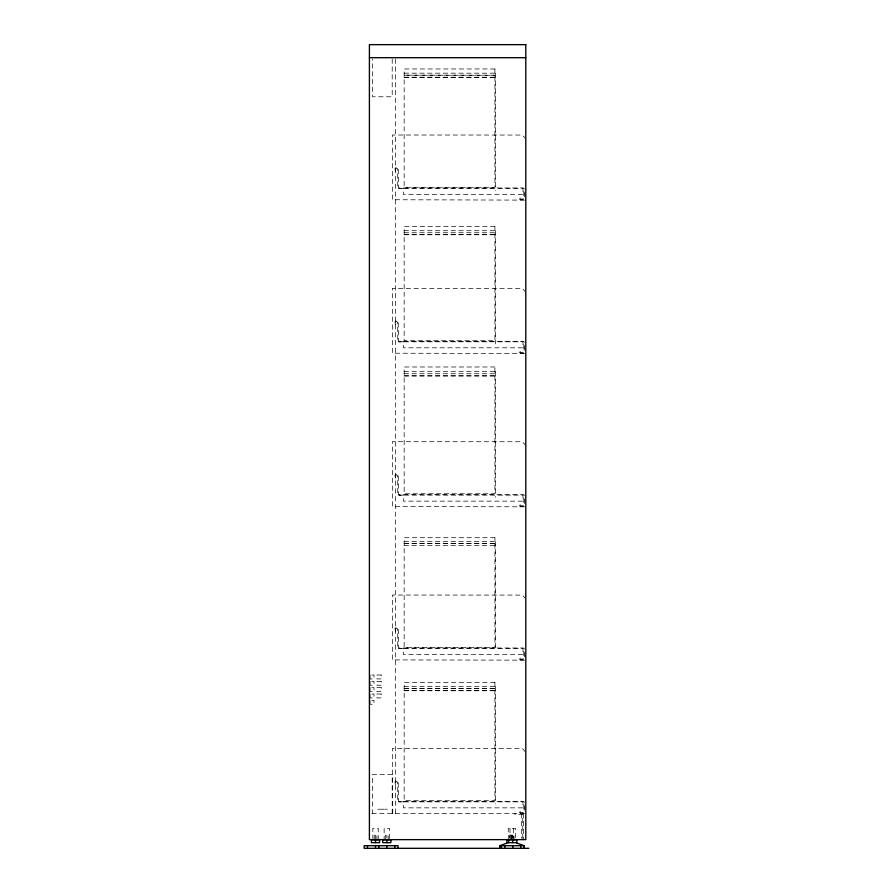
<?xml version="1.0" encoding="UTF-8"?>
<svg xmlns="http://www.w3.org/2000/svg" width="893" height="893" viewBox="0 0 893 893"><rect width="100%" height="100%" fill="white"/><g stroke="black" fill="none" stroke-linecap="round" stroke-linejoin="round"><path stroke-width="0.67" stroke-dasharray="4.46 3.35" d="M378.185 839.777L378.264 828.369L372.839 828.369L372.839 838.516M389.504 838.516L389.571 828.369L384.146 828.369L384.146 839.777M395.521 169L396.325 168.051L397.698 168.855L397.731 187.798L398.445 188.445L403.413 188.456L403.413 194.462L522.974 194.462L522.974 188.456L398.445 188.445M395.521 322.351L396.325 321.402L397.698 322.194L397.731 341.148L398.445 341.796L403.413 341.807L403.413 347.801L522.974 347.801L522.974 341.807L398.445 341.796M395.521 475.701L396.325 474.752L397.698 475.545L397.731 494.488L398.445 495.146L403.413 495.157L403.413 501.152L522.974 501.152L522.974 495.157L398.445 495.146M395.521 629.04L396.325 628.103L397.698 628.895L397.731 647.838L398.445 648.497L403.413 648.508L403.413 654.502L522.974 654.502L522.974 648.508L398.445 648.497M395.521 782.391L396.325 781.453L397.698 782.246L397.731 801.188L398.445 801.847L403.413 801.858L403.413 807.852L522.974 807.852L522.974 801.858L398.445 801.847M524.637 200.11L392.373 199.742L392.362 135.01L520.932 135.044A4.376 4.376 0 0 1 524.571 137.846L524.615 138.002M524.637 353.461L392.395 353.215L392.362 288.361L520.932 288.394A4.376 4.376 0 0 1 524.571 291.196L524.615 291.341M524.637 506.811L392.395 506.565L392.362 441.7L520.932 441.745A4.376 4.376 0 0 1 524.571 444.547L524.615 444.692M524.637 660.161L392.395 659.905L392.362 595.051L520.932 595.095A4.376 4.376 0 0 1 524.571 597.897L524.615 598.042M524.637 813.512L369.401 813.568M404.161 73.17L494.923 73.17M404.161 77.222L494.923 77.222M404.161 77.367L494.923 77.367M395.521 171.523L394.996 168.9A1.485 1.485 0 0 1 396.38 167.527L396.939 167.538A1.485 1.485 0 0 1 398.245 169L398.479 187.921L522.974 187.943A1.395 1.395 0 0 1 524.381 189.238L524.381 198.547A1.395 1.395 0 0 1 522.974 199.842L520.686 199.842A1.395 1.395 0 0 1 519.391 198.637L519.905 196.717L520.329 199.195L523.756 198.849L523.845 189.26L522.974 188.456M404.161 230.718L494.923 230.718M404.161 232.738L494.923 232.738M404.161 234.625L494.923 234.625M404.161 234.759L494.923 234.759M395.521 324.862L394.996 322.25A1.485 1.485 0 0 1 396.38 320.877L396.939 320.888A1.485 1.485 0 0 1 398.245 322.351L398.479 341.271L522.974 341.293A1.395 1.395 0 0 1 524.381 342.588L524.381 351.898A1.395 1.395 0 0 1 522.974 353.193L520.686 353.193A1.395 1.395 0 0 1 519.391 351.987L519.905 350.067L520.329 352.545L523.756 352.199L523.845 342.611L522.974 341.807M404.161 371.477L494.923 371.477M404.161 373.732L494.923 373.732M404.161 375.819L494.923 375.819M404.161 375.975L494.923 375.975M395.521 478.213L394.996 475.601A1.485 1.485 0 0 1 396.38 474.228L396.939 474.228A1.485 1.485 0 0 1 398.245 475.701L398.479 494.622L522.974 494.633A1.395 1.395 0 0 1 524.381 495.939L524.381 505.237A1.395 1.395 0 0 1 522.974 506.532L520.686 506.532A1.395 1.395 0 0 1 519.391 505.326L519.905 503.418L520.329 505.896L523.756 505.55L523.845 495.961L522.974 495.157M404.161 541.604L494.923 541.604M404.161 543.48L494.923 543.48M404.161 543.547L494.923 543.547M404.161 545.5L494.923 545.5M395.521 631.563L394.996 628.951A1.485 1.485 0 0 1 396.38 627.567L396.939 627.578A1.485 1.485 0 0 1 398.245 629.04L398.479 647.972L522.974 647.983A1.395 1.395 0 0 1 524.381 649.289L524.381 658.587A1.395 1.395 0 0 1 522.974 659.882L520.686 659.882A1.395 1.395 0 0 1 519.391 658.677L519.905 656.757L520.329 659.235L523.756 658.889L523.845 649.311L522.974 648.508M371.834 675.008L373.977 675.008L373.977 678.926L369.702 678.926M371.834 681.337L373.977 681.337L373.977 685.255L369.702 685.255M404.161 686.561L494.923 686.561M371.834 687.666L373.977 687.666L373.977 691.584L369.702 691.584M404.161 688.592L494.923 688.592M404.161 688.659L494.923 688.659M404.161 690.613L494.923 690.613M404.161 690.758L494.923 690.758M371.834 693.995L373.977 693.995L373.977 697.913L369.702 697.913M371.834 700.324L373.977 700.324L373.977 704.242L369.702 704.242M395.521 784.914L394.996 782.29A1.485 1.485 0 0 1 396.38 780.917L396.939 780.928A1.485 1.485 0 0 1 398.245 782.391L398.479 801.322L522.974 801.334A1.395 1.395 0 0 1 524.381 802.628L524.381 811.938A1.395 1.395 0 0 1 522.974 813.233L520.686 813.233A1.395 1.395 0 0 1 519.391 812.027L519.905 810.107L520.329 812.585L523.756 812.239L523.845 802.651L522.974 801.858M377.873 809.214L380.608 809.214M381.166 809.214L384.046 809.214M384.794 809.214L387.406 809.214M392.775 813.568L392.362 748.401L520.932 748.446A4.376 4.376 0 0 1 524.571 751.236L524.615 751.393M509.97 828.369L510.037 838.516M508.318 839.811L508.24 828.403L515.395 828.369L515.395 839.777M523.622 813.568L523.622 839.632M522.751 838.304L522.751 814.405L514.937 814.405L514.937 813.568M521.445 813.568L521.445 838.259M514.033 840.358L514.033 835.1L509.602 835.134L509.602 840.391M513.665 828.403L513.665 838.549M512.682 835.1L512.682 837.734M512.314 835.134L512.314 840.391M511.321 835.1L511.321 840.358M510.952 835.134L510.952 840.391M495.381 73.17L495.381 190.611M495.381 230.718L495.381 343.961M495.381 371.477L495.381 497.312M495.381 541.604L495.381 650.662M495.381 686.561L495.381 804.001M395.465 59.072L395.465 813.568M392.206 59.027L392.206 96.779L372.66 96.779L372.66 59.027M392.206 813.568L392.206 774.465L372.66 774.465L372.66 813.568M388.221 840.358L388.221 835.1L385.497 835.1L385.497 840.358M386.859 835.1L386.859 837.734M376.913 840.358L376.913 835.1L374.2 835.1L374.2 840.358M375.551 835.1L375.551 840.358M494.923 68.973L404.161 68.973L404.161 187.307L494.923 187.307L494.923 68.973M494.923 75.202L404.161 75.202L494.923 75.269M494.923 226.666L404.161 226.666L404.161 340.769L494.923 340.769L494.923 226.666M494.923 366.99L404.161 366.99L404.161 493.773L494.923 493.773L494.923 366.99M494.923 537.709L404.161 537.709L404.161 647.592L494.923 647.592L494.923 537.709M381.199 675.008L376.935 675.008L376.935 678.926L381.199 678.926L381.199 675.008M381.199 681.337L376.935 681.337L376.935 685.255L381.199 685.255L381.199 681.337M494.923 682.375L404.161 682.375L404.161 800.697L494.923 800.697L494.923 682.375M381.199 687.666L376.935 687.666L376.935 691.584L381.199 691.584L381.199 687.666M381.199 693.995L376.935 693.995L376.935 697.913L381.199 697.913L381.199 693.995"/><path stroke-width="1.34" d="M499.723 848.35L499.723 845.727L506.967 843.092M369.401 57.688L525.798 57.688M499.723 845.727L524.068 845.693L524.068 848.317M528.835 848.317L364.165 848.317L364.165 845.693L398.088 845.693L398.088 848.317M516.835 843.059L524.068 845.693M520.753 845.693L520.753 848.317M512.738 839.777L512.738 842.668M512.761 845.693L512.761 848.317M508.664 839.777L508.664 842.668M504.768 845.693L504.768 848.317M501.453 845.693L501.453 848.317M394.773 845.693L394.773 848.317M386.803 839.777L386.803 842.668M386.781 845.693L386.781 848.317M378.788 845.693L378.788 848.317M375.495 839.777L375.495 842.668M375.473 845.693L375.473 848.317M369.702 675.008L369.702 678.926M369.702 681.337L369.702 685.255M369.702 687.666L369.702 691.584M369.702 693.995L369.702 697.913M369.702 700.324L369.702 704.242M367.481 845.693L367.481 848.317M525.798 44.65L369.401 44.65L369.401 839.632L525.798 839.632L525.798 44.65M379.57 839.777L371.421 839.777L371.421 842.668L379.57 842.668L379.57 839.777M390.877 839.777L382.729 839.777L382.729 842.668L390.877 842.668L390.877 839.777M516.813 839.777L506.945 839.811L506.945 842.702L516.813 842.668L516.813 839.777"/></g></svg>
